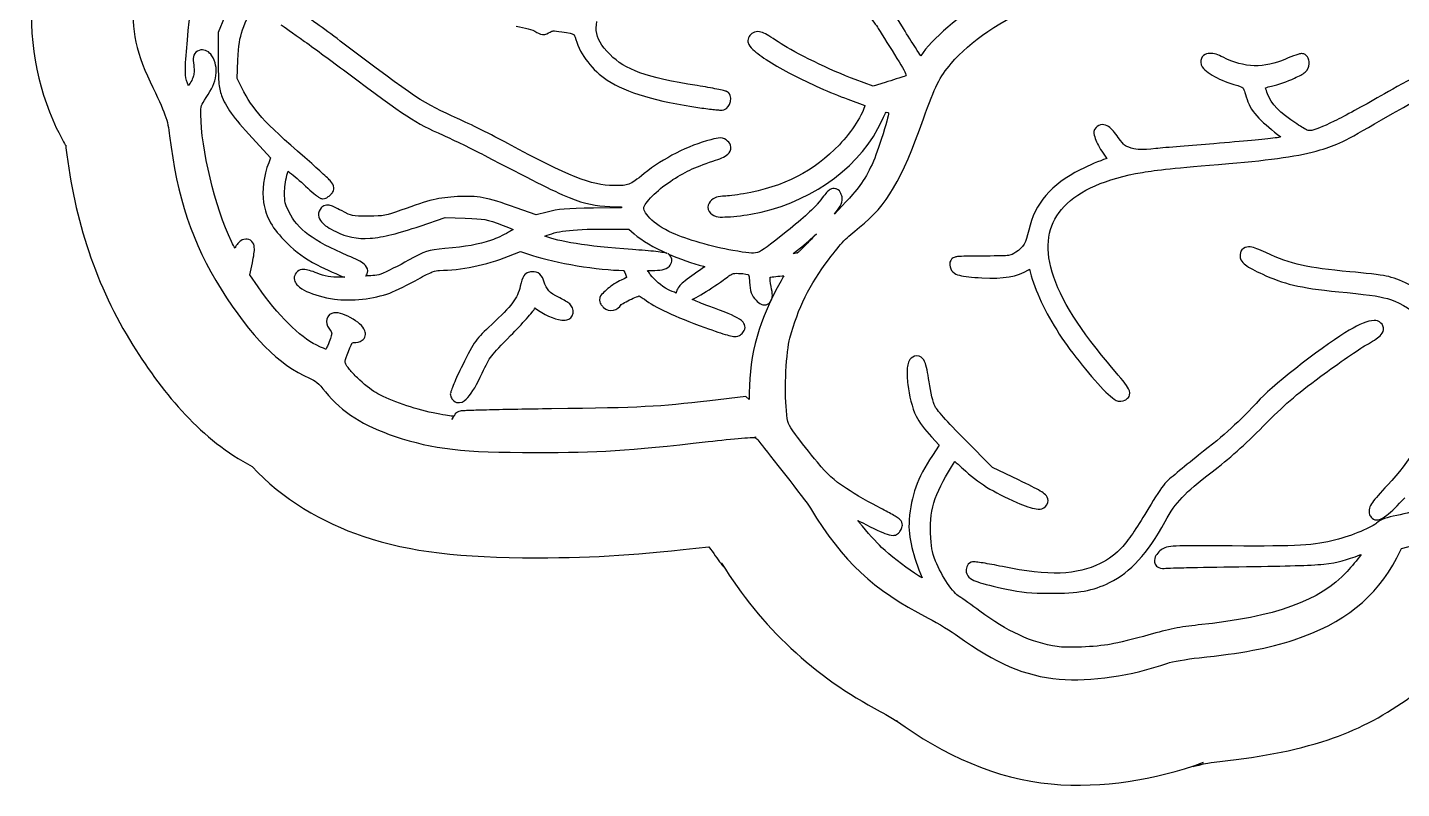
# Model space of a CAD drawing. Extents: x 3 to 1707, y 187 to 1378.
# Drawn here: x 3 to 133.8, y 414.3 to 486.8 of the extents above; entities that cross this region are included whole.
import ezdxf

# ---------------------------------------------------------------- set-up
doc = ezdxf.new("R2010")
doc.units = 0
doc.layers.add('Drawings', color=7, linetype='CONTINUOUS')

msp = doc.modelspace()

# ---------------------------------------------------------------- linework, layer by layer
at = {"layer": 'Drawings', "color": 7}
for points in [[(86.410222, 486.712262), (85.064548, 488.906916), (85.461633, 489.860905)], [(21.734772, 487.800498), (21.150554, 486.337696), (21.150554, 483.746003)], [(23.388996, 481.085506), (22.947791, 481.951239), (23.030526, 483.715794)], [(88.064873, 484.137395), (88.059225, 484.126102)], [(84.66722, 481.576871), (83.536631, 481.22396), (81.804902, 481.869138)], [(18.365718, 481.362781), (18.310571, 481.274694)], [(69.737493, 480.622571), (69.731846, 480.622571)], [(81.126544, 479.988687), (82.742459, 479.404182), (82.736812, 479.371149)], [(24.751881, 475.910279), (26.136161, 474.421446), (25.954173, 473.947218)], [(105.696749, 474.471926), (105.796031, 474.339514), (105.685737, 474.306482)], [(27.470117, 471.072801), (27.470117, 471.078448)], [(40.369854, 467.912865), (42.768906, 468.723459), (44.666088, 468.657394)], [(52.475411, 469.246896), (51.438577, 468.965697), (49.513822, 469.649469)], [(58.453875, 469.787471), (59.567917, 469.737781), (59.567917, 469.732135), (59.562269, 469.660423), (56.904006, 469.627391)], [(57.952586, 467.622518), (60.24133, 467.627797)], [(60.24133, 467.627797), (60.776291, 467.159075)], [(78.121046, 467.180024), (78.121168, 467.181125)], [(48.786529, 465.041694), (49.928148, 465.499377), (51.091828, 465.107872)], [(24.950676, 462.117954), (24.167536, 463.264915), (24.399165, 464.395331)], [(51.075374, 463.557972), (51.075292, 463.558282)], [(98.306592, 463.752525), (98.41138, 463.818589), (98.587863, 463.184451)], [(28.430436, 463.216552), (28.430436, 463.210905)], [(64.769185, 461.540168), (64.769185, 461.534522)], [(51.32911, 460.117542), (51.351135, 460.100602)], [(131.231238, 458.921004), (131.231238, 458.920807)], [(43.304689, 451.664252), (43.304689, 451.658605)], [(71.701857, 451.399145), (71.393014, 451.685878), (67.984705, 451.283334)], [(43.585834, 449.768019), (43.585834, 449.767172)], [(89.068655, 447.842057), (89.802159, 447.036996), (89.167928, 446.071996)], [(97.357808, 443.744958), (94.898091, 444.919502), (92.289464, 447.538751)], [(86.073991, 438.826424), (86.073991, 438.832071)], [(133.393033, 436.318498), (133.850782, 437.19527), (135.174397, 437.564725)]]:
    msp.add_lwpolyline(points, dxfattribs=at)
msp.add_lwpolyline([(64.002614, 465.267783)], close=True, dxfattribs=at)
for points in [[(18.123077, 484.55016), (18.602252, 490.493208), (18.726289, 490.760179), (22.777792, 495.159538)], [(23.477246, 486.605259), (24.012777, 488.150106), (25.582132, 491.32924), (26.891069, 493.492528)], [(90.971236, 483.403453), (94.528541, 487.626753), (102.586745, 491.238359), (113.880815, 493.488971)], [(3.502608, 490.525507), (2.982766, 486.072053), (3.844334, 481.180707), (5.730137, 477.28011)], [(13.264009, 489.94374), (12.743502, 487.225084), (13.172069, 484.732911), (14.670351, 481.633788)], [(81.429887, 489.820645), (82.59806, 488.607309), (83.606877, 487.386943), (84.016453, 486.721663)], [(94.147986, 489.453109), (91.930589, 488.101347), (89.069013, 485.653783), (88.064873, 484.137395)], [(32.770218, 485.530631), (31.12959, 486.774656), (29.757336, 487.757273), (28.722163, 488.436641)], [(27.122792, 487.074602), (27.363654, 486.929768), (28.243255, 486.319091), (29.372938, 485.503048)], [(49.54133, 486.941964), (49.945415, 486.877029), (50.345292, 486.789789), (50.671917, 486.699444)], [(57.146487, 486.524259), (57.149311, 486.501673), (57.152417, 486.926126), (57.20714, 487.406536)], [(23.030526, 483.715794), (23.096262, 485.195817), (23.180183, 485.74825), (23.477246, 486.605259)], [(43.949255, 478.15259), (40.749511, 479.556978), (39.954376, 480.083182), (32.770218, 485.530631)], [(50.671917, 486.699444), (50.998541, 486.608816), (51.264682, 486.500402), (51.31718, 486.467934)], [(51.31718, 486.467934), (51.563464, 486.315759), (51.74194, 486.182274), (52.039653, 486.159151)], [(52.039653, 486.159151), (52.337365, 486.136565), (52.553012, 486.270671), (52.75661, 486.390661)], [(52.75661, 486.390661), (52.896949, 486.473383), (52.924028, 486.482136), (53.059939, 486.490041)], [(53.059939, 486.490041), (53.195844, 486.498511), (53.450035, 486.475924), (53.887199, 486.407318)], [(53.887199, 486.407318), (54.560754, 486.303421), (54.893788, 486.215899), (54.984698, 486.159151)], [(54.984698, 486.159151), (55.075593, 486.102686), (55.096262, 486.059489), (55.205314, 485.690429)], [(55.205314, 485.690429), (55.648369, 484.191038), (56.786328, 482.737468), (58.205509, 481.808409)], [(58.470102, 484.235843), (57.610914, 485.100447), (57.246856, 485.771542), (57.146487, 486.524259)], [(71.706819, 485.955084), (71.625722, 485.825495), (71.572353, 485.61804), (71.602031, 485.442262)], [(71.971542, 486.241846), (71.878049, 486.164205), (71.787916, 486.084588), (71.706819, 485.955084)], [(72.539594, 486.434958), (72.335863, 486.440605), (72.111666, 486.358165), (71.971542, 486.241846)], [(73.118675, 486.280525), (72.924065, 486.368611), (72.743336, 486.429594), (72.539594, 486.434958)], [(74.756649, 485.276931), (73.99048, 485.795625), (73.507887, 486.104464), (73.118675, 486.280525)], [(84.016453, 486.721663), (84.423862, 486.059969), (85.219129, 484.789038), (85.792303, 483.881831)], [(87.546326, 484.903607), (87.22348, 485.409371), (86.815837, 486.051387), (86.410222, 486.712262)], [(18.040342, 482.289328), (18.003266, 482.768383), (18.033282, 483.43626), (18.123077, 484.55016)], [(18.917215, 484.340474), (18.784048, 484.148491), (18.745477, 483.910149), (18.773827, 483.684286)], [(19.479752, 484.682346), (19.269301, 484.652137), (19.050375, 484.53243), (18.917215, 484.340474)], [(20.538644, 484.136435), (20.298233, 484.515405), (19.900643, 484.742652), (19.479752, 484.682346)], [(29.372938, 485.503048), (30.502624, 484.687005), (31.917154, 483.647272), (33.332755, 482.585999)], [(66.770274, 481.285734), (61.863265, 482.068744), (59.906483, 482.790348), (58.470102, 484.235843)], [(71.602031, 485.442262), (71.661413, 485.090735), (71.854527, 484.94463), (72.070809, 484.73644)], [(72.070809, 484.73644), (72.780631, 484.053035), (74.153995, 483.216721), (75.815538, 482.348786)], [(81.804902, 481.869138), (79.509892, 482.722025), (76.016352, 484.424044), (74.756649, 485.276931)], [(88.059225, 484.126102), (87.97073, 484.253997), (87.812376, 484.486777), (87.546326, 484.903607)], [(115.59076, 484.358882), (115.39262, 484.356059), (115.172288, 484.310604), (114.989619, 484.149394)], [(116.848196, 483.989427), (116.380416, 484.226018), (115.987022, 484.365376), (115.59076, 484.358882)], [(124.13911, 484.303715), (124.026952, 484.278305), (123.907368, 484.244991), (123.769602, 484.198971)], [(124.315592, 484.331948), (124.247399, 484.329125), (124.195189, 484.317831), (124.13911, 484.303715)], [(124.436927, 484.326301), (124.384321, 484.331948), (124.349674, 484.334771), (124.315592, 484.331948)], [(124.530674, 484.309362), (124.494135, 484.320655), (124.463216, 484.323478), (124.436927, 484.326301)], [(124.663022, 484.248661), (124.660466, 484.250242), (124.567213, 484.298351), (124.530674, 484.309362)], [(124.982895, 483.807522), (124.93571, 483.948687), (124.91185, 484.094876), (124.663022, 484.248661)], [(139.349647, 484.3645), (136.956172, 483.120786), (133.606265, 481.30863), (131.88225, 480.317064)], [(131.926436, 478.012837), (137.82356, 481.427971), (141.085863, 483.13781), (145.410766, 485.093106)], [(18.773827, 483.684286), (18.858312, 483.01175), (18.875763, 482.626485), (18.823467, 482.338792)], [(20.930214, 482.256097), (21.030569, 482.923043), (20.89393, 483.576323), (20.538644, 484.136435)], [(21.150554, 483.746003), (21.150859, 482.613159), (21.159873, 481.961657), (21.211208, 481.457587)], [(85.792303, 483.881831), (86.369148, 482.96878), (86.640671, 482.402654), (86.669199, 482.244098)], [(88.31849, 478.126334), (89.439513, 481.275118), (89.82157, 482.038563), (90.971236, 483.403453)], [(114.989619, 484.149394), (114.806953, 483.988184), (114.71939, 483.733947), (114.71939, 483.520761)], [(114.71939, 483.520761), (114.71939, 483.142102), (114.924533, 482.960847), (115.116475, 482.78185)], [(122.793436, 483.812971), (120.787862, 482.916549), (118.861455, 482.969994), (116.848196, 483.989427)], [(123.769602, 484.198971), (123.494064, 484.10665), (123.151302, 483.973108), (122.793436, 483.812971)], [(124.663019, 482.561323), (124.901171, 482.754154), (125.054589, 483.105229), (125.054589, 483.355373)], [(125.054589, 483.355373), (125.054589, 483.517429), (125.030022, 483.666414), (124.982895, 483.807522)], [(14.670351, 481.633788), (16.133728, 478.607139), (16.344883, 478.038247), (16.523412, 476.49453)], [(18.310571, 481.274694), (18.178958, 481.617329), (18.069991, 481.905925), (18.040342, 482.289328)], [(18.823467, 482.338792), (18.771172, 482.051099), (18.650939, 481.802734), (18.365718, 481.362781)], [(20.014713, 480.166187), (20.513208, 480.912213), (20.829854, 481.589124), (20.930214, 482.256097)], [(33.332755, 482.585999), (39.075083, 478.28088), (39.892325, 477.748352), (42.564972, 476.558957)], [(58.205509, 481.808409), (60.046974, 480.60295), (62.838671, 479.791876), (67.029612, 479.178121)], [(75.815538, 482.348786), (77.477082, 481.480851), (79.403585, 480.612718), (81.126544, 479.988687)], [(86.481676, 482.161376), (86.193816, 482.067361), (85.37495, 481.801972), (84.66722, 481.576871)], [(86.669199, 482.244098), (86.656492, 482.238452), (86.623088, 482.207678), (86.481676, 482.161376)], [(115.116475, 482.78185), (115.308402, 482.602854), (115.54728, 482.439668), (115.827918, 482.274562)], [(115.827918, 482.274562), (116.389193, 481.944322), (117.111332, 481.626137), (117.862976, 481.403295)], [(121.464283, 481.232402), (122.078, 481.357756), (122.997731, 481.687544), (123.653762, 481.998868)], [(123.653762, 481.998868), (124.131503, 482.225578), (124.424884, 482.368493), (124.663019, 482.561323)], [(21.211208, 481.457587), (21.262543, 480.953517), (21.370973, 480.594452), (21.536598, 480.183804)], [(29.40593, 474.429831), (25.43023, 477.871362), (24.473042, 478.936956), (23.388996, 481.085506)], [(68.645394, 480.954872), (68.147322, 481.05397), (67.484908, 481.171701), (66.770274, 481.285734)], [(69.263081, 480.82246), (69.105151, 480.860857), (68.894432, 480.905465), (68.645394, 480.954872)], [(69.467151, 480.76176), (69.40678, 480.781523), (69.342089, 480.803262), (69.263081, 480.82246)], [(69.560898, 480.728727), (69.525687, 480.742844), (69.497337, 480.751313), (69.467151, 480.76176)], [(69.621552, 480.700494), (69.595574, 480.714611), (69.57849, 480.720257), (69.560898, 480.728727)], [(69.671193, 480.672261), (69.653121, 480.683554), (69.634541, 480.692024), (69.621552, 480.700494)], [(69.731846, 480.622571), (69.730739, 480.623588), (69.689123, 480.660404), (69.671193, 480.672261)], [(69.95811, 480.09871), (69.951616, 480.251168), (69.921345, 480.452666), (69.737493, 480.622571)], [(117.862976, 481.403295), (118.468761, 481.223734), (118.656264, 481.151176), (118.728842, 481.072434)], [(118.728842, 481.072434), (118.801411, 480.993664), (118.919894, 480.697022), (119.142471, 479.969602)], [(120.901746, 481.083614), (121.054876, 481.133022), (121.245349, 481.187794), (121.464283, 481.232402)], [(121.089268, 480.504615), (121.010063, 480.716079), (120.946473, 480.920118), (120.901746, 481.083614)], [(123.863346, 477.642733), (122.242134, 478.702651), (121.440038, 479.567735), (121.089268, 480.504615)], [(131.88225, 480.317064), (130.02885, 479.251047), (128.541507, 478.442118), (127.431593, 477.890787)], [(19.496296, 478.517444), (19.496296, 479.439247), (19.466704, 479.346248), (20.014713, 480.166187)], [(21.536598, 480.183804), (22.012391, 479.004348), (22.742346, 478.056683), (24.751881, 475.910279)], [(67.029612, 479.178121), (67.549026, 479.101892), (68.038748, 479.040627), (68.419407, 479.001666)], [(68.419407, 479.001666), (68.609725, 478.981903), (68.774811, 478.970045), (68.904733, 478.962987)], [(69.081215, 478.95734), (69.136136, 478.957989), (69.152739, 478.937577), (69.307338, 478.990372)], [(69.307338, 478.990372), (69.719043, 479.130408), (69.821154, 479.41954), (69.902963, 479.67965)], [(69.902963, 479.67965), (69.943879, 479.809803), (69.964718, 479.946451), (69.95811, 480.09871)], [(82.736812, 479.371149), (82.683895, 479.097573), (82.367436, 478.413772), (81.915066, 477.711367)], [(119.142471, 479.969602), (119.53253, 478.69469), (120.670176, 477.682908), (122.352239, 476.396364)], [(22.40825, 466.441254), (20.855499, 469.674342), (19.496302, 475.339184), (19.496296, 478.517444)], [(48.730814, 475.770441), (47.215057, 476.593881), (45.087078, 477.65315), (43.949255, 478.15259)], [(68.904733, 478.962987), (68.969706, 478.960163), (69.026293, 478.95734), (69.081215, 478.95734)], [(72.853816, 469.241419), (78.041711, 470.443773), (82.489265, 473.781887), (84.369271, 477.981471)], [(81.915066, 477.711367), (81.462696, 477.008961), (80.875708, 476.252659), (80.310183, 475.660079)], [(82.229859, 467.803688), (84.860185, 469.900996), (86.218989, 472.229079), (88.31849, 478.126334)], [(84.992348, 478.675999), (84.990245, 478.449572), (84.778339, 477.656369), (84.302964, 476.167028)], [(84.369271, 477.981471), (84.586386, 478.466794), (84.705812, 478.680488), (84.755326, 478.759004)], [(84.755326, 478.759004), (84.886064, 478.721454), (84.975745, 478.692939), (84.997996, 478.687293)], [(84.997996, 478.687293), (84.997024, 478.678823), (84.992631, 478.690116), (84.992348, 478.675999)], [(127.431593, 477.890787), (126.321679, 477.339455), (125.538195, 477.050633), (125.302779, 477.019548)], [(126.097013, 475.156461), (127.715376, 475.62555), (128.295316, 475.909968), (131.926436, 478.012837)], [(5.730137, 477.28011), (6.402587, 475.889273), (6.603322, 475.607425), (6.656552, 475.5725)], [(16.523412, 476.49453), (17.186019, 470.767067), (18.704473, 466.223071), (21.415275, 461.914903)], [(42.564972, 476.558957), (43.567412, 476.112849), (45.347492, 475.255417), (46.480668, 474.662047)], [(104.753668, 477.306253), (104.476295, 477.029006), (104.547904, 476.765594), (104.588227, 476.561837)], [(104.588227, 476.561837), (104.62855, 476.357996), (104.701289, 476.152601), (104.803309, 475.927698)], [(105.343779, 477.570795), (105.116527, 477.565149), (104.8965, 477.448547), (104.753668, 477.306253)], [(105.933893, 477.383329), (105.76831, 477.49259), (105.571029, 477.575877), (105.343779, 477.570795)], [(106.876968, 476.341141), (106.538444, 476.826181), (106.265078, 477.165145), (105.933893, 477.383329)], [(122.352239, 476.396364), (122.173244, 476.363332), (122.093389, 476.339616), (121.811763, 476.302631)], [(124.856056, 477.058227), (124.679264, 477.12768), (124.379879, 477.304983), (123.863346, 477.642733)], [(125.302779, 477.019548), (125.079254, 476.990186), (125.03286, 476.988774), (124.856056, 477.058227)], [(6.656552, 475.5725), (6.640739, 475.566854), (6.626761, 475.536645), (6.648363, 475.350308)], [(6.648363, 475.350308), (7.441818, 468.491752), (9.521632, 462.139609), (13.018024, 456.582927)], [(58.806839, 471.761599), (56.741852, 471.772892), (54.476215, 472.649297), (48.730814, 475.770441)], [(68.061114, 476.134448), (65.902931, 475.575578), (63.54497, 474.373422), (61.718793, 472.90311)], [(68.976616, 476.305257), (68.712232, 476.304551), (68.467585, 476.239756), (68.061114, 476.134448)], [(69.666, 476.007513), (69.529699, 476.143595), (69.241003, 476.305991), (68.976616, 476.305257)], [(69.969326, 475.422979), (69.946736, 475.690909), (69.805522, 475.86807), (69.666, 476.007513)], [(69.682544, 474.75578), (69.843665, 474.901179), (69.991803, 475.155219), (69.969326, 475.422979)], [(80.310183, 475.660079), (77.901974, 473.136653), (75.013432, 471.643529), (71.177237, 470.978503)], [(84.302964, 476.167028), (83.612877, 474.005152), (83.018607, 472.774255), (82.096939, 471.540563)], [(104.803309, 475.927698), (105.007379, 475.47792), (105.320961, 474.961259), (105.696749, 474.471926)], [(107.467079, 475.613269), (107.335776, 475.71773), (107.170306, 475.920894), (106.876968, 476.341141)], [(108.106828, 475.34308), (107.741459, 475.449236), (107.598384, 475.508807), (107.467079, 475.613269)], [(110.450729, 475.288026), (109.012113, 475.14545), (108.786436, 475.146015), (108.106828, 475.34308)], [(115.971308, 475.75672), (113.866442, 475.590146), (111.392395, 475.381307), (110.450729, 475.288026)], [(121.811763, 476.302631), (120.713161, 476.158079), (118.835813, 475.983599), (115.971308, 475.75672)], [(117.388725, 473.860628), (121.583602, 474.214866), (124.139101, 474.58898), (126.097013, 475.156461)], [(25.954173, 473.947218), (25.484372, 472.711635), (25.287505, 471.266422), (25.468847, 470.153426)], [(30.994269, 473.012682), (30.556884, 473.414662), (29.993344, 473.921329), (29.40593, 474.429831)], [(46.480668, 474.662047), (50.691832, 472.456974), (52.972836, 471.280115), (54.571269, 470.625649)], [(64.2116, 472.169592), (65.568764, 473.069854), (66.435108, 473.483155), (68.270688, 474.094058)], [(68.270688, 474.094058), (68.93943, 474.316533), (69.360308, 474.464727), (69.682544, 474.75578)], [(105.685737, 474.306482), (105.142615, 474.148942), (104.114377, 473.703202), (103.248079, 473.269799)], [(109.165765, 473.022451), (110.577777, 473.259889), (112.047229, 473.409552), (117.388725, 473.860628)], [(27.470117, 471.078448), (27.473505, 471.512387), (27.564965, 472.201156), (27.685199, 472.749269)], [(27.685199, 472.749269), (27.720778, 472.911608), (27.759011, 473.018329), (27.795493, 473.14628)], [(27.795493, 473.14628), (27.901128, 473.064405), (27.987704, 472.996363), (28.120881, 472.887102)], [(28.120881, 472.887102), (28.565921, 472.522164), (29.136895, 472.02312), (29.681643, 471.519558)], [(31.545777, 472.494326), (31.40061, 472.635773), (31.212963, 472.811692), (30.994269, 473.012682)], [(31.871164, 472.152455), (31.779648, 472.275268), (31.690955, 472.352908), (31.545777, 472.494326)], [(61.718793, 472.90311), (60.986389, 472.31341), (60.599744, 472.033199), (60.26833, 471.905022)], [(103.248079, 473.269799), (100.511466, 471.900702), (98.916249, 470.051082), (98.345187, 467.523985)], [(101.731457, 469.785608), (103.164624, 471.297281), (105.656599, 472.432355), (109.165765, 473.022451)], [(29.681643, 471.519558), (29.948766, 471.27252), (30.209881, 471.049255), (30.420663, 470.879914)], [(31.854598, 470.900806), (31.917736, 470.964048), (31.977937, 471.021643), (32.04212, 471.121305)], [(32.157949, 471.545899), (32.137901, 471.860329), (31.999595, 471.980008), (31.871164, 472.152455)], [(32.04212, 471.121305), (32.106275, 471.220967), (32.167917, 471.388671), (32.157949, 471.545899)], [(60.26833, 471.905022), (59.936914, 471.776844), (59.575171, 471.757364), (58.806839, 471.761599)], [(62.485385, 470.763454), (62.954825, 471.236326), (63.575875, 471.747877), (64.2116, 472.169592)], [(79.179484, 471.187935), (78.970501, 470.973647), (78.708675, 470.639539), (78.203318, 469.991369)], [(79.55451, 471.452477), (79.378367, 471.390647), (79.28397, 471.294655), (79.179484, 471.187935)], [(80.012259, 471.44683), (79.935736, 471.47224), (79.730678, 471.514307), (79.55451, 471.452477)], [(82.096939, 471.540563), (81.897387, 471.27348), (80.809633, 470.090438), (79.841278, 469.037126)], [(80.44795, 471.022236), (80.378994, 471.167635), (80.31772, 471.346745), (80.012259, 471.44683)], [(25.468847, 470.153426), (25.706237, 468.695762), (26.294063, 467.694286), (27.658329, 466.343089)], [(27.905807, 469.225524), (27.499958, 470.049416), (27.466277, 470.197808), (27.470117, 471.072801)], [(30.420663, 470.879914), (30.526044, 470.795215), (30.61804, 470.727739), (30.701933, 470.670426)], [(30.701933, 470.670426), (30.743865, 470.641911), (30.785797, 470.613678), (30.834308, 470.587704)], [(30.834308, 470.587704), (30.858592, 470.573587), (30.88378, 470.562294), (30.922549, 470.549025)], [(30.922549, 470.549025), (30.942033, 470.540555), (30.964058, 470.534908), (30.994243, 470.526439)], [(31.330655, 469.881346), (31.159368, 469.831656), (31.039036, 469.727759), (30.961144, 469.649836)], [(30.994243, 470.526439), (31.024429, 470.520792), (31.113093, 470.509499), (31.115578, 470.509499)], [(31.115578, 470.509499), (31.386598, 470.509499), (31.451098, 470.591939), (31.556783, 470.658286)], [(31.821495, 469.870052), (31.677175, 469.909296), (31.50195, 469.930471), (31.330655, 469.881346)], [(31.556783, 470.658286), (31.662475, 470.724916), (31.760006, 470.806509), (31.854598, 470.900806)], [(32.885902, 469.37928), (32.385411, 469.641281), (32.110118, 469.791367), (31.821495, 469.870052)], [(43.932575, 470.713735), (42.139178, 470.623673), (41.326963, 470.426212), (38.538843, 469.412369)], [(49.513822, 469.649469), (46.59386, 470.689229), (45.926407, 470.81351), (43.932575, 470.713735)], [(54.571269, 470.625649), (56.169694, 469.971154), (57.114266, 469.846647), (58.453875, 469.787471)], [(61.691216, 469.71576), (61.711547, 469.796506), (62.015946, 470.290609), (62.485385, 470.763454)], [(68.00056, 470.261727), (67.837801, 470.075108), (67.734792, 469.759944), (67.824078, 469.484222)], [(69.390355, 470.758005), (68.80736, 470.758005), (68.326097, 470.635192), (68.00056, 470.261727)], [(71.177237, 470.978503), (70.454957, 470.853149), (69.556773, 470.758005), (69.390355, 470.758005)], [(78.203318, 469.991369), (78.092854, 469.849358), (77.642018, 469.398959), (77.072732, 468.894014)], [(79.841278, 469.037126), (80.215047, 469.548706), (80.640004, 470.051477), (80.580297, 470.559047)], [(80.580297, 470.559047), (80.560531, 470.726468), (80.516876, 470.876724), (80.44795, 471.022236)], [(33.498083, 465.089859), (30.194503, 466.487104), (28.685841, 467.642111), (27.905807, 469.225524)], [(30.961144, 469.649836), (30.789999, 469.478745), (30.669641, 469.205055), (30.690914, 468.949548)], [(30.690914, 468.949548), (30.712092, 468.69404), (30.834952, 468.490933), (30.983214, 468.315409)], [(35.439377, 468.866458), (33.788175, 468.865131), (33.975079, 468.808299), (32.885902, 469.37928)], [(38.538843, 469.412369), (37.062947, 468.87569), (36.994266, 468.867672), (35.439377, 468.866458)], [(44.666088, 468.657394), (46.550199, 468.596693), (46.593783, 468.5902), (48.278456, 467.973622)], [(56.904006, 469.627391), (54.277939, 469.595205), (53.517522, 469.529705), (52.475411, 469.246896)], [(62.248239, 468.662532), (61.773299, 469.144213), (61.649377, 469.549186), (61.691216, 469.71576)], [(64.421173, 467.239878), (63.482983, 467.66498), (62.723173, 468.180851), (62.248239, 468.662532)], [(67.824078, 469.484222), (67.913364, 469.208387), (68.122968, 469.031479), (68.359039, 468.905222)], [(68.359039, 468.905222), (68.665988, 468.741189), (68.85874, 468.775633), (69.164237, 468.77281)], [(69.164237, 468.77281), (69.469738, 468.770015), (69.838187, 468.78975), (70.245191, 468.827864)], [(70.245191, 468.827864), (71.057523, 468.902116), (72.019412, 469.04808), (72.853816, 469.241419)], [(77.072732, 468.894014), (76.50344, 468.389097), (75.800838, 467.796573), (75.092823, 467.234231)], [(100.446447, 464.012211), (99.848001, 466.392694), (100.298287, 468.273907), (101.731457, 469.785608)], [(30.983214, 468.315409), (31.279712, 467.964305), (31.727367, 467.679379), (32.33992, 467.377965)], [(32.33992, 467.377965), (33.345205, 466.883438), (34.369108, 466.657744), (35.615868, 466.74936)], [(35.615868, 466.74936), (36.862628, 466.840834), (38.333268, 467.225309), (40.369854, 467.912865)], [(48.802387, 467.317575), (48.276832, 467.029176), (47.638091, 466.734735), (47.169928, 466.578664)], [(48.278456, 467.973622), (48.663983, 467.832457), (48.965945, 467.702022), (49.238077, 467.582117)], [(49.238077, 467.582117), (49.100252, 467.495724), (48.97262, 467.410461), (48.802387, 467.317575)], [(52.266555, 466.944279), (53.368526, 467.428925), (54.591865, 467.618509), (57.952586, 467.622518)], [(70.162355, 465.591106), (68.190104, 465.930098), (65.752935, 466.6364), (64.421173, 467.239878)], [(75.092823, 467.234231), (73.623959, 466.06762), (72.977097, 465.550196), (72.511772, 465.397993)], [(79.279302, 464.710184), (80.552393, 466.382586), (80.916274, 466.756277), (82.229859, 467.803688)], [(98.345187, 467.523985), (98.058665, 466.256047), (97.840251, 465.903362), (97.104298, 465.41753)], [(22.7557, 465.812649), (22.636426, 466.020726), (22.577213, 466.089614), (22.40825, 466.441254)], [(22.860487, 466.060816), (22.806893, 465.990799), (22.805058, 465.884078), (22.7557, 465.812649)], [(23.213452, 466.435777), (23.080144, 466.327363), (22.966659, 466.199468), (22.860487, 466.060816)], [(23.775989, 466.667287), (23.486225, 466.667287), (23.346759, 466.544191), (23.213452, 466.435777)], [(24.349553, 466.452152), (24.176092, 466.622961), (23.940823, 466.667287), (23.775989, 466.667287)], [(24.586688, 465.878686), (24.572005, 466.066152), (24.522985, 466.281343), (24.349553, 466.452152)], [(27.658329, 466.343089), (28.653312, 465.357676), (29.296271, 464.880682), (30.581312, 464.214584)], [(47.169928, 466.578664), (45.84337, 466.13648), (44.831476, 465.948704), (42.724785, 465.76807)], [(60.594303, 465.676002), (56.057573, 465.994074), (53.612873, 466.446054), (52.266555, 466.944279)], [(60.776291, 467.159075), (61.493302, 466.528353), (62.647244, 465.871458), (63.919877, 465.300787)], [(76.466528, 465.729786), (77.203303, 466.291027), (77.583544, 466.702804), (78.121046, 467.180024)], [(77.200152, 466.216154), (76.943194, 465.953588), (76.722275, 465.73227), (76.560406, 465.576481)], [(78.121168, 467.181125), (77.80884, 466.853934), (77.455607, 466.477025), (77.200152, 466.216154)], [(119.434412, 465.918297), (119.234549, 465.943706), (118.992416, 465.932413), (118.783633, 465.78052)], [(120.940024, 465.377891), (120.258611, 465.687352), (119.834145, 465.866969), (119.434412, 465.918297)], [(24.399165, 464.395331), (24.538092, 465.082208), (24.616168, 465.503443), (24.586688, 465.878686)], [(35.058845, 464.27376), (34.7301, 464.558997), (34.271741, 464.76264), (33.498083, 465.089859)], [(39.266841, 464.648693), (38.39027, 464.156339), (37.164285, 463.550603), (36.636155, 463.341821)], [(42.724785, 465.76807), (41.110048, 465.629446), (40.878509, 465.554064), (39.266841, 464.648693)], [(42.21809, 463.690695), (44.263204, 463.690695), (46.681242, 464.194426), (48.786529, 465.041694)], [(51.091828, 465.107872), (53.182384, 464.395133), (57.443855, 463.696821), (59.750478, 463.690695)], [(62.827905, 465.482889), (62.23381, 465.549519), (61.442989, 465.616431), (60.594303, 465.676002)], [(63.561406, 465.38351), (63.371879, 465.414848), (63.124951, 465.449292), (62.827905, 465.482889)], [(63.809583, 465.33382), (63.735714, 465.353583), (63.65617, 465.367699), (63.561406, 465.38351)], [(63.919877, 465.300787), (63.878538, 465.314904), (63.844907, 465.323374), (63.809583, 465.33382)], [(64.002603, 465.267698), (65.104893, 464.778874), (66.287052, 464.351259), (67.372309, 464.087649)], [(64.057762, 465.234751), (64.036301, 465.248867), (64.018681, 465.26016), (64.002614, 465.267783)], [(64.134962, 465.168686), (64.133632, 465.170013), (64.079222, 465.220069), (64.057762, 465.234751)], [(64.123921, 464.104447), (64.225151, 464.226131), (64.319661, 464.373789), (64.344538, 464.58418)], [(64.344538, 464.58418), (64.369386, 464.794515), (64.268213, 465.035144), (64.134962, 465.168686)], [(72.511772, 465.397993), (72.046446, 465.245818), (71.539948, 465.354232), (70.162355, 465.591106)], [(75.589723, 457.243915), (76.369842, 460.094391), (77.49002, 462.359769), (79.279302, 464.710184)], [(75.915021, 465.294153), (76.103221, 465.442375), (76.251731, 465.566035), (76.466528, 465.729786)], [(76.052902, 465.311092), (76.013116, 465.305446), (75.95859, 465.299799), (75.915021, 465.294153)], [(76.350717, 465.371793), (76.42899, 465.413295), (76.243867, 465.342431), (76.052902, 465.311092)], [(76.367377, 465.400026), (76.321661, 465.359653), (76.262504, 465.326338), (76.350717, 465.371793)], [(76.560406, 465.576481), (76.479478, 465.498559), (76.413092, 465.440399), (76.367377, 465.400026)], [(90.910879, 464.645728), (90.752977, 464.362524), (90.833679, 464.231721), (90.833679, 464.19355)], [(91.241784, 464.926927), (91.132902, 464.883731), (90.989824, 464.787457), (90.910879, 464.645728)], [(91.550628, 464.998639), (91.44536, 464.984523), (91.350652, 464.970124), (91.241784, 464.926927)], [(94.219917, 465.053693), (92.661245, 465.039577), (91.97168, 465.05087), (91.550628, 464.998639)], [(96.425943, 465.119758), (96.092872, 465.072327), (95.458889, 465.064139), (94.219917, 465.053693)], [(97.104298, 465.41753), (96.79136, 465.211148), (96.759017, 465.167105), (96.425943, 465.119758)], [(118.469275, 465.218065), (118.436944, 464.991073), (118.515386, 464.741042), (118.640251, 464.561876)], [(118.783633, 465.78052), (118.574848, 465.62778), (118.494451, 465.395085), (118.469275, 465.218065)], [(128.914805, 463.558198), (124.861266, 463.925818), (123.399746, 464.260829), (120.940024, 465.377891)], [(28.822006, 463.668701), (28.629598, 463.567627), (28.493524, 463.380839), (28.430436, 463.216552)], [(29.406602, 463.762434), (29.218119, 463.779374), (29.014414, 463.770904), (28.822006, 463.668701)], [(30.801915, 463.337812), (30.187319, 463.581179), (29.783545, 463.727651), (29.406602, 463.762434)], [(30.581312, 464.214584), (31.462686, 463.757748), (32.589271, 463.247128), (33.200967, 463.029029)], [(33.200967, 463.029029), (32.103437, 463.040322), (31.572161, 463.031852), (30.801915, 463.337812)], [(35.389751, 463.645127), (35.382691, 463.913904), (35.223208, 464.131127), (35.058845, 464.27376)], [(35.196722, 463.154355), (35.291373, 463.286484), (35.395511, 463.427367), (35.389751, 463.645127)], [(36.636155, 463.341821), (36.166018, 463.155766), (35.564372, 463.203762), (35.196722, 463.154355)], [(40.177514, 462.857994), (40.816063, 463.216721), (41.240343, 463.429851), (41.539735, 463.547272)], [(41.539735, 463.547272), (41.839131, 463.66472), (42.001048, 463.690695), (42.21809, 463.690695)], [(50.678208, 463.503228), (50.520023, 463.450433), (50.35587, 463.319715), (50.264579, 463.183406)], [(51.075292, 463.558282), (50.962824, 463.558282), (50.836378, 463.555883), (50.678208, 463.503228)], [(51.786817, 463.326462), (51.5771, 463.514775), (51.293862, 463.557972), (51.075374, 463.557972)], [(52.161843, 462.670274), (52.07459, 462.921829), (51.996543, 463.138205), (51.786817, 463.326462)], [(59.750478, 463.690695), (59.758667, 463.682225), (59.804468, 463.629147), (59.866307, 463.481207)], [(59.866307, 463.481207), (59.949635, 463.281883), (60.003398, 463.135608), (60.020736, 463.056612)], [(62.039228, 463.668532), (62.163104, 463.674178), (62.242507, 463.685471), (62.425283, 463.685471)], [(62.303951, 463.310115), (62.175528, 463.472454), (62.118884, 463.557718), (62.039228, 463.668532)], [(64.019136, 461.843333), (63.227452, 462.281338), (62.804586, 462.677163), (62.303951, 463.310115)], [(62.425283, 463.685471), (62.850068, 463.685471), (63.164974, 463.702411), (63.429022, 463.751536)], [(63.429022, 463.751536), (63.693068, 463.799532), (63.945262, 463.889313), (64.123921, 464.104447)], [(66.97521, 463.67415), (66.318093, 463.236456), (65.630875, 462.743538), (65.326204, 462.46104)], [(67.504657, 464.043606), (67.334415, 463.923898), (67.176671, 463.808426), (66.97521, 463.67415)], [(67.372309, 464.087649), (67.428162, 464.073532), (67.452051, 464.057722), (67.504657, 464.043606)], [(69.231035, 462.76412), (69.700562, 463.111949), (69.957848, 463.281741), (70.11896, 463.348625)], [(70.11896, 463.348625), (70.280081, 463.415537), (70.383655, 463.420619), (70.703556, 463.409326)], [(70.703556, 463.409326), (71.354826, 463.386739), (71.619656, 463.301476), (71.635602, 463.287924)], [(71.635602, 463.287924), (71.643508, 463.282278), (71.657062, 463.279454), (71.685243, 463.166523)], [(90.833679, 464.19355), (90.833679, 463.970511), (90.941996, 463.703173), (91.120463, 463.537362)], [(91.120463, 463.537362), (91.298922, 463.371635), (91.508221, 463.289759), (91.74918, 463.223045)], [(93.889026, 462.980525), (95.979997, 462.882557), (97.23793, 463.075387), (98.306592, 463.752525)], [(105.845697, 454.935764), (102.757114, 458.617642), (101.088068, 461.459874), (100.446447, 464.012211)], [(118.640251, 464.561876), (118.765115, 464.382598), (118.925488, 464.247927), (119.125577, 464.109699)], [(119.125577, 464.109699), (119.525753, 463.833299), (120.099789, 463.55145), (120.940032, 463.183322)], [(132.383781, 463.150148), (131.838387, 463.259409), (130.342697, 463.428806), (128.914805, 463.558198)], [(30.46574, 456.58719), (28.973284, 457.309387), (26.760812, 459.469823), (24.950676, 462.117954)], [(28.430436, 463.210905), (28.357556, 463.020898), (28.375967, 462.802404), (28.441449, 462.637439)], [(28.441449, 462.637439), (28.506987, 462.472559), (28.605365, 462.349774), (28.717213, 462.2404)], [(28.717213, 462.2404), (28.940907, 462.021595), (29.225797, 461.850871), (29.572046, 461.688984)], [(37.480648, 461.534578), (38.111296, 461.771734), (39.273711, 462.350339), (40.177514, 462.857994)], [(49.922644, 462.185318), (49.627744, 461.014528), (49.108514, 460.31009), (47.198202, 458.54593)], [(50.264579, 463.183406), (50.081998, 462.910959), (50.040037, 462.651245), (49.922644, 462.185318)], [(53.67297, 461.076641), (52.610791, 461.634438), (52.468162, 461.786048), (52.161843, 462.670274)], [(59.541041, 462.764402), (59.0975, 462.568466), (58.636521, 462.262986), (58.256031, 461.953808)], [(60.037396, 463.017933), (60.060268, 463.07214), (59.961946, 462.950174), (59.541041, 462.764402)], [(60.020736, 463.056612), (60.037961, 462.97756), (60.025819, 462.99083), (60.037396, 463.017933)], [(65.326204, 462.46104), (65.030776, 462.187181), (64.826828, 461.900617), (64.769185, 461.540168)], [(67.11325, 461.36902), (67.774717, 461.756912), (68.552056, 462.261123), (69.231035, 462.76412)], [(71.685243, 463.166523), (71.71348, 463.054438), (71.733754, 462.853364), (71.75143, 462.576484)], [(74.757168, 462.697801), (72.711899, 459.111153), (71.723882, 455.672304), (71.723882, 452.044294)], [(71.75143, 462.576484), (71.77882, 462.146723), (71.811717, 461.84514), (71.905859, 461.561879)], [(73.692761, 463.022987), (73.621717, 462.994754), (73.850042, 463.058843), (74.073302, 463.089052)], [(73.714786, 463.006047), (73.730599, 463.119261), (73.668901, 463.014517), (73.692761, 463.022987)], [(73.808534, 462.151325), (73.716989, 462.59444), (73.69903, 462.892805), (73.714786, 463.006047)], [(73.924362, 461.307642), (73.924399, 461.544798), (73.882995, 461.791158), (73.808534, 462.151325)], [(74.073302, 463.089052), (74.296573, 463.119543), (74.575872, 463.147212), (74.845409, 463.171774)], [(75.027398, 463.183067), (74.938874, 463.022422), (74.862888, 462.883234), (74.757168, 462.697801)], [(74.845409, 463.171774), (74.914308, 463.177421), (74.960702, 463.177421), (75.027398, 463.183067)], [(91.74918, 463.223045), (92.2311, 463.089786), (92.887885, 463.027391), (93.889026, 462.980525)], [(98.587863, 463.184451), (99.070274, 461.437118), (100.133436, 459.284672), (101.505331, 457.245609)], [(120.940032, 463.183322), (123.016433, 462.273545), (124.352746, 461.992995), (128.661122, 461.573144)], [(136.542139, 461.065771), (135.350402, 462.029444), (133.649239, 462.896363), (132.383781, 463.150148)], [(21.415275, 461.914903), (24.274335, 457.371048), (26.900554, 454.687597), (29.842293, 453.428496)], [(29.572046, 461.688984), (30.264545, 461.365237), (31.203142, 461.096827), (32.219277, 460.955578)], [(32.219277, 460.955578), (33.807867, 460.734797), (35.995886, 460.975341), (37.480648, 461.534578)], [(54.621562, 460.497641), (54.399844, 460.692165), (54.117558, 460.843155), (53.67297, 461.076641)], [(57.765191, 461.490619), (57.629511, 461.335339), (57.467379, 461.229183), (57.467377, 460.861986)], [(57.467377, 460.861986), (57.467377, 460.563593), (57.560954, 460.519352), (57.627312, 460.420848)], [(58.256031, 461.953808), (58.065798, 461.799092), (57.90087, 461.646041), (57.765191, 461.490619)], [(59.717537, 460.542023), (59.883486, 460.641403), (60.104939, 460.758569), (60.335224, 460.872884)], [(60.335224, 460.872884), (60.565498, 460.987227), (60.804796, 461.095077), (60.991517, 461.170656)], [(60.991517, 461.170656), (61.080238, 461.206512), (61.1571, 461.235592), (61.212134, 461.253379)], [(61.212134, 461.253379), (61.247543, 461.244909), (61.296591, 461.230792), (61.344481, 461.203689)], [(61.344481, 461.203689), (61.460451, 461.140447), (61.607284, 461.046149), (61.736051, 460.944511)], [(61.736051, 460.944511), (62.730427, 460.160992), (64.631481, 459.299353), (67.482747, 458.26459)], [(64.769185, 461.534522), (64.583695, 461.623455), (64.173497, 461.757844), (64.019136, 461.843333)], [(66.28599, 460.922376), (66.528716, 461.04039), (66.803676, 461.187483), (67.11325, 461.36902)], [(67.868814, 460.271693), (67.090195, 460.549222), (66.843363, 460.70312), (66.28599, 460.922376)], [(71.905859, 461.561879), (72.000002, 461.278619), (72.171966, 461.047617), (72.369126, 460.850524)], [(72.369126, 460.850524), (72.543801, 460.676045), (72.67012, 460.539143), (72.909602, 460.448008)], [(73.67068, 460.623898), (73.83759, 460.790755), (73.924334, 461.070599), (73.924362, 461.307642)], [(128.661122, 461.573144), (131.015644, 461.343611), (132.068827, 461.166365), (132.786389, 460.916956)], [(132.786389, 460.916956), (135.165522, 460.090099), (136.69979, 458.359593), (137.253593, 455.882469)], [(31.954797, 459.597972), (31.668394, 459.492099), (31.432043, 459.120526), (31.452927, 458.814933)], [(32.793087, 459.592326), (32.506023, 459.668554), (32.241201, 459.703845), (31.954797, 459.597972)], [(33.730647, 459.189781), (33.391449, 459.384588), (33.080151, 459.516012), (32.793087, 459.592326)], [(50.507365, 459.086364), (50.716235, 459.320697), (50.896862, 459.531399), (51.036811, 459.703987)], [(51.036811, 459.703987), (51.167662, 459.865196), (51.250509, 459.971634), (51.32911, 460.117542)], [(51.351135, 460.100602), (52.155577, 459.498), (53.090043, 459.026059), (53.866007, 458.96468)], [(54.549874, 459.047403), (54.680217, 459.114597), (54.799123, 459.242774), (54.858718, 459.361719)], [(54.952465, 459.676036), (54.989173, 459.93352), (54.8433, 460.303258), (54.621562, 460.497641)], [(54.858718, 459.361719), (54.918326, 459.480862), (54.938968, 459.581089), (54.952465, 459.676036)], [(57.627312, 460.420848), (57.693669, 460.322315), (57.770672, 460.233664), (57.858941, 460.145012)], [(57.858941, 460.145012), (58.111381, 459.89261), (58.47994, 459.824315), (58.785472, 459.896845)], [(58.785472, 459.896845), (59.091003, 459.969404), (59.358934, 460.162799), (59.53552, 460.44829)], [(59.53552, 460.44829), (59.465436, 460.335076), (59.484355, 460.385895), (59.524508, 460.415257)], [(59.524508, 460.415257), (59.564633, 460.44462), (59.634548, 460.492333), (59.717537, 460.542023)], [(70.797312, 459.047516), (70.271619, 459.395655), (69.38981, 459.729678), (67.868814, 460.271693)], [(72.909602, 460.448008), (73.029355, 460.402553), (73.196926, 460.385048), (73.345292, 460.425421)], [(73.345292, 460.425421), (73.49365, 460.466924), (73.59728, 460.550775), (73.67068, 460.623898)], [(31.452927, 458.814933), (31.473823, 458.509341), (31.610095, 458.259931), (31.811406, 457.987795)], [(35.120445, 457.927038), (34.919933, 458.468939), (34.4478, 458.777751), (33.730647, 459.189781)], [(47.198202, 458.54593), (45.689453, 457.152582), (45.572271, 456.983664), (44.40758, 454.64186)], [(48.996238, 457.476215), (49.556536, 458.044684), (50.08961, 458.617698), (50.507365, 459.086364)], [(53.866007, 458.96468), (54.095829, 458.947741), (54.2892, 458.913014), (54.549874, 459.047403)], [(67.482747, 458.26459), (68.462389, 457.90911), (69.142258, 457.676471), (69.622594, 457.542223)], [(71.144761, 458.749744), (71.045819, 458.874251), (70.928747, 458.960643), (70.797312, 459.047516)], [(71.117174, 457.762722), (71.214987, 457.873113), (71.312433, 458.036863), (71.321243, 458.236922)], [(71.321243, 458.236922), (71.329997, 458.437093), (71.243704, 458.625237), (71.144761, 458.749744)], [(131.231238, 458.920807), (130.58465, 458.912337), (129.866382, 458.566399), (128.870792, 457.994429)], [(131.893045, 458.678484), (131.699847, 458.872444), (131.45066, 458.924392), (131.231238, 458.921004)], [(131.815822, 457.470879), (131.959465, 457.613737), (132.096782, 457.782542), (132.130181, 458.033334)], [(132.130181, 458.033334), (132.163585, 458.284042), (132.031407, 458.540199), (131.893045, 458.678484)], [(31.949288, 457.612834), (31.931781, 457.440896), (31.81423, 457.080334), (31.552203, 456.471379)], [(31.811406, 457.987795), (31.957674, 457.790165), (31.966654, 457.7848), (31.949288, 457.612834)], [(33.554159, 455.980183), (33.757043, 456.499019), (33.884966, 456.750037), (33.918153, 456.796283)], [(33.918153, 456.796283), (33.925212, 456.796876), (33.947181, 456.804753), (34.033982, 456.807576)], [(34.033982, 456.807576), (34.347964, 456.816046), (34.609917, 456.851337), (34.861242, 457.033721)], [(34.861242, 457.033721), (34.986897, 457.124913), (35.107752, 457.27483), (35.153539, 457.447305)], [(35.153539, 457.447305), (35.199339, 457.619807), (35.170481, 457.791548), (35.120445, 457.927038)], [(46.293857, 453.908511), (47.038758, 455.505052), (47.058453, 455.510162), (48.996238, 457.476215)], [(69.622594, 457.542223), (69.862751, 457.475029), (70.0526, 457.430139), (70.223734, 457.409811)], [(70.223734, 457.409811), (70.394879, 457.390048), (70.558974, 457.353346), (70.797301, 457.503544)], [(70.797301, 457.503544), (70.910673, 457.574974), (71.019386, 457.652332), (71.117174, 457.762722)], [(75.264333, 450.345607), (75.057863, 452.305787), (75.256144, 456.024848), (75.589723, 457.243915)], [(101.505331, 457.245609), (102.726977, 455.429953), (104.763741, 452.949384), (105.917383, 451.8913)], [(128.870792, 457.994429), (126.825957, 456.819688), (121.818391, 452.96254), (120.394135, 451.443499)], [(130.459119, 456.572057), (131.111557, 456.935104), (131.52856, 457.185162), (131.815822, 457.470879)], [(13.018024, 456.582927), (16.075122, 451.724331), (19.53953, 447.572066), (24.382147, 445.008125)], [(31.408815, 456.173635), (31.413616, 456.193398), (31.116999, 456.272168), (30.46574, 456.58719)], [(31.552203, 456.471379), (31.482542, 456.309604), (31.44109, 456.233658), (31.408815, 456.173635)], [(33.245316, 455.059283), (33.268188, 455.20073), (33.360919, 455.48591), (33.554159, 455.980183)], [(87.893959, 455.528881), (87.590769, 455.61979), (87.317501, 455.476085), (87.15494, 455.341414)], [(88.42892, 454.999514), (88.333733, 455.210131), (88.19715, 455.438112), (87.893959, 455.528881)], [(126.162882, 453.605403), (127.833856, 454.850558), (129.828293, 456.221038), (130.459119, 456.572057)], [(33.294957, 454.756006), (33.228204, 454.919756), (33.222331, 454.918062), (33.245316, 455.059283)], [(33.653435, 454.254223), (33.451738, 454.492791), (33.313189, 454.711285), (33.294957, 454.756006)], [(34.408999, 453.454639), (34.117911, 453.73471), (33.855147, 454.015627), (33.653435, 454.254223)], [(44.40758, 454.64186), (44.081684, 453.986575), (43.793106, 453.37028), (43.591352, 452.888316)], [(86.76337, 454.249593), (86.737674, 453.835106), (86.760885, 453.343402), (86.824023, 452.821433)], [(86.851611, 454.823087), (86.801885, 454.645784), (86.77619, 454.45685), (86.76337, 454.249593)], [(87.15494, 455.341414), (86.962447, 455.181616), (86.901342, 455.000333), (86.851611, 454.823087)], [(88.853578, 453.069543), (88.723151, 453.997727), (88.619266, 454.578139), (88.42892, 454.999514)], [(107.759423, 452.564654), (107.485184, 452.999243), (106.938567, 453.632958), (105.845697, 454.935764)], [(29.842293, 453.428496), (30.405256, 453.187387), (30.674032, 452.964799), (31.358934, 452.12713)], [(36.146246, 452.054035), (35.686489, 452.328176), (34.991186, 452.894302), (34.408999, 453.454639)], [(43.591352, 452.888316), (43.490461, 452.647207), (43.4099, 452.438115), (43.354217, 452.270722)], [(44.915092, 451.581501), (45.346594, 452.057507), (45.791197, 452.831173), (46.293857, 453.908511)], [(86.824023, 452.821433), (86.950356, 451.777381), (87.221257, 450.625451), (87.62371, 449.805145)], [(89.388542, 450.786633), (89.259555, 451.056539), (88.991635, 452.086587), (88.853578, 453.069543)], [(120.658847, 448.841105), (122.706618, 450.915431), (123.657808, 451.738673), (126.162882, 453.605403)], [(31.358934, 452.12713), (32.962479, 450.166018), (34.9722, 448.885713), (37.999073, 447.881187)], [(41.247682, 450.201252), (39.381334, 450.616812), (37.244103, 451.399653), (36.146246, 452.054035)], [(43.288029, 452.039212), (43.271651, 451.962701), (43.201764, 451.931928), (43.304689, 451.664252)], [(43.354217, 452.270722), (43.326262, 452.187153), (43.304491, 452.115724), (43.288029, 452.039212)], [(43.304689, 451.658605), (43.360118, 451.514335), (43.440255, 451.373566), (43.585959, 451.256061)], [(44.131952, 451.096263), (44.492687, 451.1372), (44.699337, 451.343583), (44.915092, 451.581501)], [(71.723882, 452.044294), (71.723882, 451.765354), (71.71287, 451.577859), (71.701857, 451.399145)], [(105.917383, 451.8913), (106.224227, 451.610101), (106.414178, 451.430963), (106.667431, 451.306795)], [(107.698742, 451.450783), (107.781844, 451.515718), (107.89482, 451.641072), (107.941412, 451.803694)], [(107.941412, 451.803694), (108.034594, 452.129162), (107.896543, 452.347346), (107.759423, 452.564654)], [(43.348919, 449.815252), (42.958549, 449.84772), (42.264241, 449.974768), (41.247682, 450.201252)], [(43.585959, 451.256061), (43.731634, 451.138612), (43.951584, 451.075653), (44.131952, 451.096263)], [(44.198241, 450.283918), (44.022437, 450.237334), (43.868906, 450.157717), (43.734977, 450.046762)], [(44.358176, 450.306504), (44.308451, 450.300858), (44.295433, 450.309328), (44.198241, 450.283918)], [(44.540165, 450.323444), (44.469911, 450.320621), (44.407902, 450.312151), (44.358176, 450.306504)], [(45.097187, 450.34603), (44.864739, 450.337561), (44.680653, 450.331914), (44.540165, 450.323444)], [(46.98334, 450.401085), (46.205941, 450.381321), (45.562075, 450.363252), (45.097187, 450.34603)], [(52.884457, 450.505828), (50.630888, 450.476466), (48.538127, 450.43807), (46.98334, 450.401085)], [(67.984705, 451.283334), (62.992025, 450.692024), (61.590393, 450.618732), (52.884457, 450.505828)], [(76.135714, 448.062725), (75.345596, 449.1513), (75.406939, 448.991699), (75.264333, 450.345607)], [(90.226832, 449.70585), (89.738047, 450.257859), (89.442997, 450.672657), (89.388542, 450.786633)], [(106.667431, 451.306795), (106.92069, 451.182571), (107.300691, 451.221532), (107.500206, 451.329381)], [(107.500206, 451.329381), (107.552699, 451.357614), (107.61564, 451.385847), (107.698742, 451.450783)], [(120.394135, 451.443499), (118.214695, 449.119114), (117.161362, 448.156204), (114.520592, 446.083685)], [(136.895112, 450.406844), (136.071217, 447.866535), (134.661933, 445.545736), (132.538213, 443.260397)], [(43.613642, 449.815252), (43.588511, 449.813163), (43.516224, 449.801136), (43.348919, 449.815252)], [(43.585834, 449.767172), (43.529021, 449.678521), (43.439171, 449.637301), (43.43694, 449.485972)], [(43.43694, 449.485972), (43.438005, 449.558248), (43.485621, 449.677674), (43.547234, 449.739786)], [(43.547234, 449.739786), (43.568977, 449.762372), (43.568977, 449.756726), (43.585834, 449.768019)], [(43.734977, 450.046762), (43.679971, 450.001307), (43.664497, 449.881317), (43.613642, 449.815252)], [(87.62371, 449.805145), (87.887671, 449.266857), (88.491635, 448.473118), (89.068655, 447.842057)], [(92.289464, 447.538751), (91.402533, 448.430769), (90.715614, 449.153841), (90.226832, 449.70585)], [(37.999073, 447.881187), (41.693777, 446.654949), (44.402455, 446.350344), (51.373104, 446.348227)], [(67.807997, 447.390415), (69.013186, 447.527345), (70.144487, 447.639712), (70.990189, 447.710237)], [(70.990189, 447.710237), (71.41304, 447.745528), (71.766554, 447.770091), (72.01599, 447.781949)], [(72.01599, 447.781949), (72.140713, 447.787595), (72.239515, 447.787595), (72.302772, 447.787595)], [(72.286112, 447.810182), (72.176693, 447.850272), (72.335555, 447.768679), (72.457088, 447.644737)], [(72.302772, 447.787595), (72.366023, 447.787228), (72.463328, 447.744117), (72.286112, 447.810182)], [(72.457088, 447.644737), (72.57862, 447.520795), (72.718451, 447.353091), (72.837628, 447.187054)], [(78.209378, 445.426903), (77.514651, 446.266719), (76.569698, 447.464809), (76.135714, 448.062725)], [(115.80559, 444.501402), (117.387166, 445.715641), (118.943673, 447.103654), (120.658847, 448.841105)], [(51.373104, 446.348227), (57.520903, 446.346138), (59.95123, 446.497296), (67.807997, 447.390415)], [(72.837628, 447.187054), (73.138331, 446.76805), (74.184161, 445.437886), (75.209104, 444.154222)], [(24.382147, 445.008125), (27.188316, 441.94723), (31.109239, 439.640745), (34.935127, 438.371028)], [(80.977941, 442.923466), (79.652332, 443.798375), (79.269837, 444.145046), (78.209378, 445.426903)], [(89.167928, 446.071996), (87.701399, 443.823615), (87.152362, 442.287266), (86.961902, 439.940183)], [(88.991449, 438.683029), (88.890925, 441.09663), (89.533616, 442.7288), (91.30226, 445.49311)], [(91.30226, 445.49311), (91.484135, 445.34771), (91.691407, 445.175123), (92.090914, 444.798327)], [(114.520592, 446.083685), (113.782496, 445.504403), (113.060679, 444.92145), (112.485534, 444.440419)], [(75.209104, 444.154222), (76.225465, 442.881371), (77.318493, 441.415774), (77.547491, 441.044201)], [(92.090914, 444.798327), (93.494757, 443.474233), (94.969862, 442.556834), (97.203379, 441.594545)], [(99.436987, 442.68072), (99.024239, 442.929734), (98.387873, 443.252153), (97.357808, 443.744958)], [(112.485534, 444.440419), (111.910389, 443.959443), (111.519592, 443.630361), (111.310827, 443.392725)], [(111.338389, 439.770193), (112.419165, 441.706488), (113.074653, 442.404743), (115.80559, 444.501402)], [(84.237344, 441.032061), (83.324226, 441.494403), (81.830705, 442.360615), (80.977941, 442.923466)], [(99.92783, 442.322275), (99.798193, 442.452993), (99.643364, 442.556043), (99.436987, 442.68072)], [(111.310827, 443.392725), (110.95906, 442.992354), (110.344148, 442.031053), (109.777638, 441.076754)], [(132.538213, 443.260397), (131.793329, 442.458809), (131.347148, 441.966513), (131.076721, 441.58407)], [(140.265035, 442.746926), (136.853163, 441.283785), (135.164277, 440.701595), (133.398779, 440.353738)], [(77.547491, 441.044201), (80.755819, 435.838567), (83.398656, 433.376406), (88.754102, 430.583695)], [(85.489263, 440.353823), (85.154991, 440.550041), (84.715853, 440.789795), (84.237344, 441.032061)], [(97.203379, 441.594545), (98.002945, 441.250047), (98.58398, 441.043241), (99.061955, 440.982484)], [(99.061955, 440.982484), (99.300955, 440.951993), (99.534439, 440.941546), (99.778913, 441.070571)], [(99.778913, 441.070571), (100.02339, 441.199877), (100.181512, 441.521393), (100.181512, 441.765354)], [(100.181512, 441.765354), (100.181512, 441.989523), (100.057467, 442.191501), (99.92783, 442.322275)], [(109.777638, 441.076754), (108.725893, 439.304971), (107.980709, 438.176786), (107.301375, 437.404278)], [(130.789936, 441.032626), (130.734931, 440.838101), (130.74823, 440.603317), (130.811961, 440.43711)], [(131.076721, 441.58407), (130.941494, 441.392934), (130.844951, 441.227235), (130.789936, 441.032626)], [(132.438909, 440.381914), (132.895393, 440.698038), (133.48645, 441.301374), (134.154094, 442.041725)], [(82.23549, 439.653421), (82.165518, 439.739814), (82.125591, 439.795715), (82.059008, 439.879567)], [(82.059008, 439.879567), (82.102323, 439.85698), (82.130815, 439.847664), (82.174836, 439.824513)], [(82.174836, 439.824513), (83.135317, 439.31601), (84.168821, 438.807), (84.645585, 438.638958)], [(85.908409, 440.094645), (85.797126, 440.170874), (85.656392, 440.255572), (85.489263, 440.353823)], [(86.062838, 439.97889), (86.014326, 440.019828), (85.964064, 440.05653), (85.908409, 440.094645)], [(86.140038, 439.901814), (86.110276, 439.934282), (86.087065, 439.958845), (86.062838, 439.97889)], [(86.189679, 439.841114), (86.17076, 439.869346), (86.154919, 439.885439), (86.140038, 439.901814)], [(86.255867, 439.725359), (86.254706, 439.728182), (86.208683, 439.814292), (86.189679, 439.841114)], [(86.261514, 439.212537), (86.299917, 439.349749), (86.343176, 439.499948), (86.255867, 439.725359)], [(86.961902, 439.940183), (86.818768, 438.175854), (87.355466, 436.517624), (88.186244, 434.409391)], [(106.038413, 433.958173), (108.086963, 434.976024), (109.605846, 436.666242), (111.338389, 439.770193)], [(130.811961, 440.43711), (130.849686, 440.338295), (130.895317, 440.219999), (131.038084, 440.089704)], [(131.038084, 440.089704), (131.182461, 439.957857), (131.447362, 439.902238), (131.611651, 439.93527)], [(133.398779, 440.353738), (132.458717, 440.168248), (131.882919, 439.991651), (131.47402, 439.609322)], [(131.611651, 439.93527), (131.940227, 440.001335), (132.104214, 440.150122), (132.438909, 440.381914)], [(84.325701, 437.315401), (83.838701, 437.763852), (82.953419, 438.766401), (82.23549, 439.653421)], [(84.645585, 438.638958), (84.964267, 438.526591), (85.143651, 438.447257), (85.42321, 438.451491)], [(85.42321, 438.451491), (85.562984, 438.453609), (85.732757, 438.505416), (85.847868, 438.589268)], [(85.847868, 438.589268), (85.962991, 438.673402), (86.022995, 438.756689), (86.073991, 438.826424)], [(86.073991, 438.832071), (86.162007, 438.95319), (86.223112, 439.075438), (86.261514, 439.212537)], [(89.476774, 436.014147), (89.10612, 436.954697), (89.048985, 437.302555), (88.991449, 438.683029)], [(129.962894, 438.831817), (129.205385, 438.515862), (128.311338, 438.202534), (127.580386, 438.015689)], [(131.47402, 439.609322), (131.3877, 439.528576), (130.720403, 439.147742), (129.962894, 438.831817)], [(34.935127, 438.371028), (39.523062, 436.848401), (44.214949, 436.328182), (51.470736, 436.325979)], [(51.470736, 436.325979), (57.368324, 436.323947), (60.994762, 436.59758), (67.88692, 437.358794)], [(67.88692, 437.358794), (68.660476, 436.298537), (69.729127, 434.770263), (69.097448, 435.795173)], [(87.452743, 434.872579), (86.433015, 435.574166), (85.151563, 436.554892), (84.325701, 437.315401)], [(107.301375, 437.404278), (106.62204, 436.63177), (106.018638, 436.203533), (105.156014, 435.777584)], [(111.476398, 437.331691), (111.248242, 437.269579), (111.071136, 437.156647), (110.957984, 437.072513)], [(112.397414, 437.442081), (111.973304, 437.425142), (111.704543, 437.393803), (111.476398, 437.331691)], [(117.702905, 437.447728), (114.745227, 437.470314), (113.245638, 437.478502), (112.397414, 437.442081)], [(127.580386, 438.015689), (125.5469, 437.496006), (123.94581, 437.402697), (117.702905, 437.447728)], [(69.097448, 435.795173), (72.831021, 429.737301), (77.936985, 424.96428), (84.208426, 421.693924)], [(90.607361, 433.880137), (90.181587, 434.51213), (89.762503, 435.289099), (89.476774, 436.014147)], [(92.857405, 435.899183), (92.613804, 435.808555), (92.50454, 435.62363), (92.443777, 435.463578)], [(93.14419, 435.932215), (93.078426, 435.935039), (93.075263, 435.980211), (92.857405, 435.899183)], [(93.364807, 435.915276), (93.282806, 435.923746), (93.209983, 435.929392), (93.14419, 435.932215)], [(93.988009, 435.827189), (93.738901, 435.86728), (93.528811, 435.897207), (93.364807, 435.915276)], [(95.830041, 435.485317), (95.135885, 435.627046), (94.486239, 435.746754), (93.988009, 435.827189)], [(110.544353, 436.647919), (110.433719, 436.491791), (110.323792, 436.346872), (110.323736, 436.063414)], [(110.323736, 436.063414), (110.323736, 435.971939), (110.32656, 435.86409), (110.384389, 435.727047)], [(110.957984, 437.072513), (110.792486, 436.9497), (110.654997, 436.804018), (110.544353, 436.647919)], [(123.614823, 428.510357), (128.34821, 430.076576), (131.414951, 432.511887), (133.393033, 436.318498)], [(126.438742, 435.721965), (127.837736, 435.86313), (128.610036, 436.124453), (129.880142, 436.587726)], [(129.990436, 436.620759), (129.60821, 436.099721), (129.107026, 435.482635), (128.661306, 435.005104)], [(129.880142, 436.587726), (129.922046, 436.601843), (129.949351, 436.607489), (129.990436, 436.620759)], [(88.186244, 434.409391), (87.949137, 434.555637), (87.755151, 434.664616), (87.452743, 434.872579)], [(92.443777, 435.463578), (92.38301, 435.303498), (92.364148, 435.138505), (92.38863, 434.9673)], [(92.38863, 434.9673), (92.425394, 434.709817), (92.600888, 434.493101), (92.791229, 434.355212)], [(105.156014, 435.777584), (102.910755, 434.668907), (100.334086, 434.565293), (95.830041, 435.485317)], [(110.384389, 435.727047), (110.442247, 435.590118), (110.585183, 435.44613), (110.720809, 435.385147)], [(110.720809, 435.385147), (110.992055, 435.262899), (111.16656, 435.307224), (111.404679, 435.330093)], [(111.404679, 435.330093), (111.402832, 435.329924), (111.715996, 435.341386), (112.143695, 435.352679)], [(112.143695, 435.352679), (112.571397, 435.363972), (113.158193, 435.382324), (113.85888, 435.396722)], [(113.85888, 435.396722), (115.260261, 435.42552), (117.117962, 435.454882), (119.098192, 435.484809)], [(128.661306, 435.005104), (126.051354, 432.208977), (121.901216, 430.679235), (114.493106, 429.920984)], [(119.098192, 435.484809), (123.014586, 435.54438), (125.03975, 435.580801), (126.438742, 435.721965)], [(91.710374, 432.63391), (91.503791, 432.757005), (91.033137, 433.248144), (90.607361, 433.880137)], [(92.791229, 434.355212), (92.981575, 434.217435), (93.20691, 434.121443), (93.497157, 434.018845)], [(93.497157, 434.018845), (94.077648, 433.813592), (94.929528, 433.603286), (96.227114, 433.329568)], [(96.227114, 433.329568), (97.640945, 433.031203), (98.539049, 432.944415), (100.36341, 432.938062)], [(100.36341, 432.938062), (103.077493, 432.929593), (104.463207, 433.175501), (106.038413, 433.958173)], [(93.695797, 431.2278), (92.931277, 431.804174), (92.088731, 432.40864), (91.710374, 432.63391)], [(88.754102, 430.583695), (89.731134, 430.074204), (91.033295, 429.285942), (91.566785, 428.896357)], [(101.036349, 427.864106), (98.677295, 428.216566), (96.195949, 429.342916), (93.695797, 431.2278)], [(114.493106, 429.920984), (112.798661, 429.747352), (111.639171, 429.515476), (109.777726, 428.983568)], [(91.566785, 428.896357), (95.193777, 426.247407), (97.980177, 425.050842), (101.229178, 424.771703)], [(106.187417, 428.090252), (104.614047, 427.815828), (102.004165, 427.719611), (101.036349, 427.864106)], [(109.777726, 428.983568), (108.456832, 428.606123), (106.797102, 428.19669), (106.187417, 428.090252)], [(114.575635, 426.800941), (118.564406, 427.218392), (121.201565, 427.711818), (123.614823, 428.510357)], [(126.873257, 418.999209), (132.082731, 420.722996), (136.946512, 424.149846), (140.283737, 428.557788)], [(111.580954, 426.282585), (111.951733, 426.411045), (113.35391, 426.673103), (114.575635, 426.800941)], [(101.229178, 424.771703), (104.261388, 424.511396), (108.102801, 425.077776), (111.580954, 426.282585)], [(84.208426, 421.693924), (84.722893, 421.425712), (86.240195, 420.442417), (85.744238, 420.805125)], [(85.744238, 420.805125), (90.160466, 417.579773), (95.301784, 415.22501), (100.468164, 414.781133)], [(115.723257, 416.830755), (120.077778, 417.28649), (123.572713, 417.907105), (126.873257, 418.999209)], [(100.468164, 414.781133), (105.498005, 414.349085), (110.235489, 415.175292), (114.965657, 416.813815)], [(114.965657, 416.813815), (112.702649, 416.029308), (114.990224, 416.753115), (115.723257, 416.830755)]]:
    msp.add_open_spline(points, degree=3, dxfattribs=at)

doc.saveas('drawing.dxf')
